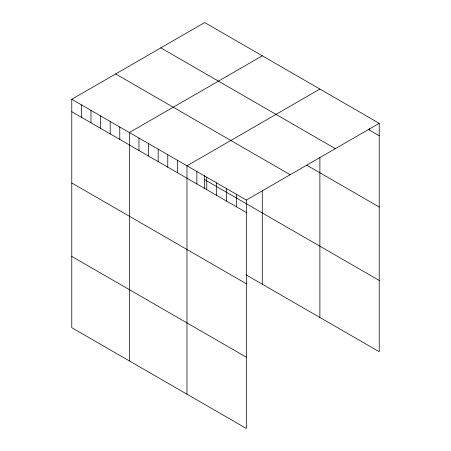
<?xml version="1.0" encoding="UTF-8"?>
<svg xmlns="http://www.w3.org/2000/svg" width="451" height="451" viewBox="0 0 451 451"><rect width="100%" height="100%" fill="white"/><g stroke="black" fill="none" stroke-linecap="round" stroke-linejoin="round"><path stroke-width="0.68" d="M71.777 99.282L246.319 200.058L246.319 428.45L71.777 327.68L71.777 99.282L204.681 22.55L379.223 123.32L379.223 351.718L246.083 274.845M262.285 55.806L129.375 132.538L129.375 360.935M319.883 89.061L186.973 165.793L186.973 394.185M246.319 200.058L379.223 123.32M368.174 129.375L379.223 135.757M160.821 47.874L335.364 148.644M306.68 165.139L379.223 207.026M115.636 73.964L290.179 174.734M204.681 179.678L379.223 280.449M71.777 111.718L246.319 212.494M71.777 182.988L246.319 283.758M71.777 256.41L246.319 357.186M369.335 128.665L369.335 130.046M319.883 157.388L319.883 317.453M262.285 190.497L262.285 284.198M236.425 194.347L236.425 206.784M226.537 188.636L226.537 201.073M216.643 182.926L216.643 195.362M206.755 177.215L206.755 189.651M204.681 175.597L204.681 188.76M196.861 171.504L196.861 183.94M177.373 160.252L177.373 172.688M167.772 154.71L167.772 167.146M158.171 149.168L158.171 161.605M148.571 143.621L148.571 156.057M138.976 138.079L138.976 150.516M119.774 126.996L119.774 139.432M110.174 121.454L110.174 133.891M100.573 115.913L100.573 128.349M90.972 110.371L90.972 122.807M81.372 104.829L81.372 117.26"/></g></svg>
